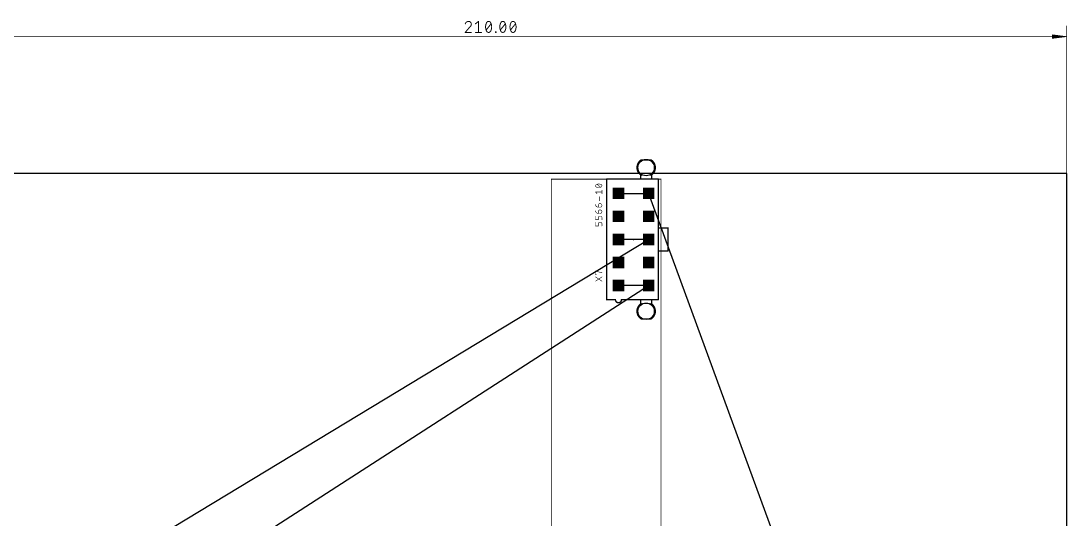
# Model space of a CAD drawing. Extents: x -93 to 210, y -228 to 208.
# Drawn here: x 19.3 to 210.1, y 117 to 207.9 of the extents above; entities that cross this region are included whole.
import ezdxf

# ---------------------------------------------------------------- set-up
doc = ezdxf.new("R2010")
doc.units = 0
for name, color, linetype in [('1', 12, 'CONTINUOUS'), ('121', 253, 'CONTINUOUS'), ('17', 110, 'CONTINUOUS'), ('19', 53, 'CONTINUOUS'), ('20', 31, 'CONTINUOUS'), ('21', 253, 'CONTINUOUS'), ('23', 53, 'CONTINUOUS'), ('25', 253, 'CONTINUOUS'), ('27', 253, 'CONTINUOUS')]:
    doc.layers.add(name, color=color, linetype=linetype)

# ---------------------------------------------------------------- blocks, each defined once
blk = doc.blocks.new('SQUAREP')
blk.add_solid([(-0.5, -0.5), (0.5, -0.5), (-0.5, 0.5), (0.5, 0.5)])

msp = doc.modelspace()

# ---------------------------------------------------------------- linework, layer by layer
at = {"layer": '1'}
for points, const_width in [([(100.9178, 207.7716, 0.3252), (100.3046, 207.3257)], 0.1778), ([(100.2623, 207.3394, 1), (100.3469, 207.312)], 0.0889), ([(100.9178, 207.8161, 1), (100.9178, 207.7271)], 0.0889), ([(101.4194, 207.27, 0.4142), (100.9178, 207.7716)], 0.1778), ([(100.9178, 207.7272, 1), (100.9178, 207.816)], 0.0889), ([(101.2215, 206.912, 1), (101.2828, 206.8476)], 0.0889), ([(101.2522, 206.8798, 0.2053), (101.4194, 207.27)], 0.1778), ([(101.2861, 206.851, 1), (101.2183, 206.9086)], 0.0889), ([(101.4639, 207.2699, 1), (101.375, 207.27)], 0.0889), ([(101.375, 207.27, 1), (101.4639, 207.27)], 0.0889), ([(102.1307, 207.3604, 1), (102.1862, 207.291)], 0.0889), ([(102.7603, 207.7716, 1), (102.6714, 207.7716)], 0.0889), ([(102.7436, 207.7369, 1), (102.6881, 207.8063)], 0.0889), ([(104.0567, 206.7683, 1), (103.9678, 206.7683)], 0.0889), ([(103.9678, 206.7683, 1), (104.0567, 206.7683)], 0.0889), ([(104.1795, 207.4929, 0.1139), (104.0123, 206.7683)], 0.1778), ([(104.0123, 206.7683, 0.1139), (104.1795, 206.0437)], 0.1778), ([(104.0891, 206.2387, 1), (104.1585, 206.1831)], 0.0889), ([(104.5697, 207.7716, 0.3205), (104.1795, 207.4929)], 0.1778), ([(104.1795, 206.0437, 0.3205), (104.5697, 205.765)], 0.1778), ([(104.1375, 207.5073, 1), (104.2216, 207.4785)], 0.0889), ([(104.2216, 206.0581, 1), (104.1375, 206.0293)], 0.0889), ([(104.2195, 207.4734, 1), (104.1396, 207.5124)], 0.0889), ([(104.1396, 206.0242, 1), (104.2195, 206.0632)], 0.0889), ([(104.9599, 207.4929, 0.3205), (104.5697, 207.7716)], 0.1778), ([(104.5697, 205.765, 0.3205), (104.9599, 206.0437)], 0.1778), ([(104.5697, 207.816, 1), (104.5697, 207.7272)], 0.0889), ([(104.5697, 207.7272, 1), (104.5697, 207.816)], 0.0889), ([(104.9998, 207.5124, 1), (104.9199, 207.4734)], 0.0889), ([(104.9199, 206.0632, 1), (104.9998, 206.0242)], 0.0889), ([(105.1271, 206.7683, 0.1139), (104.9599, 207.4929)], 0.1778), ([(104.9599, 206.0437, 0.1139), (105.1271, 206.7683)], 0.1778), ([(104.9178, 207.4785, 1), (105.0019, 207.5073)], 0.0889), ([(105.0019, 206.0293, 1), (104.9178, 206.0581)], 0.0889), ([(105.0503, 207.2979, 1), (104.9809, 207.3535)], 0.0889), ([(105.1715, 206.7683, 1), (105.0826, 206.7683)], 0.0889), ([(105.0826, 206.7683, 1), (105.1715, 206.7683)], 0.0889), ([(106.6521, 206.7683, 1), (106.5632, 206.7683)], 0.0889), ([(106.5632, 206.7683, 1), (106.6521, 206.7683)], 0.0889), ([(106.7749, 207.4929, 0.1139), (106.6077, 206.7683)], 0.1778), ([(106.6077, 206.7683, 0.1139), (106.7749, 206.0437)], 0.1778), ([(106.6844, 206.2387, 1), (106.7538, 206.1831)], 0.0889), ([(107.165, 207.7716, 0.3205), (106.7749, 207.4929)], 0.1778), ([(106.7328, 207.5073, 1), (106.8169, 207.4785)], 0.0889), ([(106.7749, 206.0437, 0.3205), (107.165, 205.765)], 0.1778), ([(106.8169, 206.0581, 1), (106.7328, 206.0293)], 0.0889), ([(106.8148, 207.4734, 1), (106.7349, 207.5124)], 0.0889), ([(106.7349, 206.0242, 1), (106.8148, 206.0632)], 0.0889), ([(107.5552, 207.4929, 0.3205), (107.165, 207.7716)], 0.1778), ([(107.165, 205.765, 0.3205), (107.5552, 206.0437)], 0.1778), ([(107.165, 207.816, 1), (107.165, 207.7272)], 0.0889), ([(107.165, 207.7272, 1), (107.165, 207.816)], 0.0889), ([(107.7224, 206.7683, 0.1139), (107.5552, 207.4929)], 0.1778), ([(107.5952, 207.5124, 1), (107.5153, 207.4734)], 0.0889), ([(107.5552, 206.0437, 0.1139), (107.7224, 206.7683)], 0.1778), ([(107.5153, 206.0632, 1), (107.5952, 206.0242)], 0.0889), ([(107.5132, 207.4785, 1), (107.5973, 207.5073)], 0.0889), ([(107.5973, 206.0293, 1), (107.5132, 206.0581)], 0.0889), ([(107.6457, 207.2979, 1), (107.5762, 207.3535)], 0.0889), ([(107.7669, 206.7683, 1), (107.678, 206.7683)], 0.0889), ([(107.678, 206.7683, 1), (107.7669, 206.7683)], 0.0889), ([(108.6287, 207.4929, 0.1139), (108.4615, 206.7683)], 0.1778), ([(108.4615, 206.7683, 0.1139), (108.6287, 206.0437)], 0.1778), ([(108.5059, 206.7683, 1), (108.417, 206.7683)], 0.0889), ([(108.417, 206.7683, 1), (108.5059, 206.7683)], 0.0889), ([(108.5383, 206.2387, 1), (108.6077, 206.1831)], 0.0889), ([(109.0189, 207.7716, 0.3205), (108.6287, 207.4929)], 0.1778), ([(108.6287, 206.0437, 0.3205), (109.0189, 205.765)], 0.1778), ([(108.5867, 207.5073, 1), (108.6707, 207.4785)], 0.0889), ([(108.6708, 206.0581, 1), (108.5867, 206.0293)], 0.0889), ([(108.6687, 207.4734, 1), (108.5887, 207.5124)], 0.0889), ([(108.5887, 206.0242, 1), (108.6687, 206.0632)], 0.0889), ([(109.409, 207.4929, 0.3205), (109.0189, 207.7716)], 0.1778), ([(109.0189, 205.765, 0.3205), (109.409, 206.0437)], 0.1778), ([(109.0189, 207.816, 1), (109.0189, 207.7272)], 0.0889), ([(109.0189, 207.7272, 1), (109.0189, 207.816)], 0.0889), ([(109.5763, 206.7683, 0.1139), (109.409, 207.4929)], 0.1778), ([(109.449, 207.5124, 1), (109.3691, 207.4734)], 0.0889), ([(109.409, 206.0437, 0.1139), (109.5763, 206.7683)], 0.1778), ([(109.3691, 206.0632, 1), (109.449, 206.0242)], 0.0889), ([(109.367, 207.4785, 1), (109.4511, 207.5073)], 0.0889), ([(109.4511, 206.0293, 1), (109.367, 206.0581)], 0.0889), ([(109.4995, 207.2979, 1), (109.4301, 207.3535)], 0.0889), ([(109.6207, 206.7683, 1), (109.5318, 206.7683)], 0.0889), ([(109.5318, 206.7683, 1), (109.6207, 206.7683)], 0.0889), ([(210.0325, 206.95, 1), (209.9675, 206.95)], 0.065), ([(100.3046, 205.8095, 1), (100.3046, 205.7206)], 0.0889), ([(100.2708, 205.7938, 1), (100.3385, 205.7362)], 0.0889), ([(101.4194, 205.7206, 1), (101.4194, 205.8095)], 0.0889), ([(102.1585, 205.8095, 1), (102.1585, 205.7206)], 0.0889), ([(102.6714, 205.765, 1), (102.7603, 205.765)], 0.0889), ([(103.2732, 205.7206, 1), (103.2732, 205.8095)], 0.0889), ([(104.5697, 205.8094, 1), (104.5697, 205.7206)], 0.0889), ([(104.5697, 205.7206, 1), (104.5697, 205.8094)], 0.0889), ([(105.8116, 205.9209, 1), (105.8116, 205.832)], 0.0889), ([(105.8116, 205.8095, 1), (105.8116, 205.7206)], 0.0889), ([(105.8561, 205.8765, 1), (105.7672, 205.8765)], 0.0889), ([(105.7672, 205.765, 1), (105.8561, 205.765)], 0.0889), ([(105.9676, 205.8765, 1), (105.8787, 205.8765)], 0.0889), ([(105.8787, 205.765, 1), (105.9676, 205.765)], 0.0889), ([(105.9231, 205.832, 1), (105.9231, 205.9209)], 0.0889), ([(105.9231, 205.7206, 1), (105.9231, 205.8095)], 0.0889), ([(107.165, 205.8094, 1), (107.165, 205.7206)], 0.0889), ([(107.165, 205.7206, 1), (107.165, 205.8094)], 0.0889), ([(109.0189, 205.8094, 1), (109.0189, 205.7206)], 0.0889), ([(109.0189, 205.7206, 1), (109.0189, 205.8094)], 0.0889), ([(207.4041, 205.3515, 1), (207.3959, 205.287)], 0.065), ([(207.4325, 205.3192, 1), (207.3675, 205.3192)], 0.065), ([(207.4033, 205.2923, 1), (207.3967, 205.2277)], 0.065), ([(207.4017, 205.1625, 1), (207.3983, 205.0975)], 0.065), ([(207.3983, 204.9025, 1), (207.4017, 204.8375)], 0.065), ([(207.3967, 204.7723, 1), (207.4033, 204.7077)], 0.065), ([(207.3959, 204.713, 1), (207.4041, 204.6485)], 0.065), ([(207.3675, 204.6808, 1), (207.4325, 204.6808)], 0.065), ([(209.9391, 204.9678, 1), (209.9309, 205.0322)], 0.065), ([(209.9309, 204.9678, 1), (209.9391, 205.0322)], 0.065), ([(209.9383, 204.9677, 1), (209.9317, 205.0323)], 0.065), ([(209.9317, 204.9677, 1), (209.9383, 205.0323)], 0.065), ([(209.9333, 204.9675, 1), (209.9367, 205.0325)], 0.065), ([(209.9367, 204.9675, 1), (209.9333, 205.0325)], 0.065), ([(209.935, 204.9675, 1), (209.935, 205.0325)], 0.065), ([(209.9675, 180, 1), (210.0325, 180)], 0.065)]:
    msp.add_lwpolyline(points, format="xyb", dxfattribs=dict(at, const_width=const_width))
for points, const_width in [([(101.2522, 206.8798), (100.3046, 205.765)], 0.1778), ([(102.1585, 207.3257), (102.7159, 207.7716)], 0.1778), ([(102.7159, 207.7716), (102.7159, 205.765)], 0.1778), ([(104.1238, 206.2109), (105.0156, 207.3257)], 0.1778), ([(106.7191, 206.2109), (107.611, 207.3257)], 0.1778), ([(108.573, 206.2109), (109.4648, 207.3257)], 0.1778), ([(210, 180), (210, 206.95)], 0.13), ([(209.935, 205), (0.065, 205)], 0.13), ([(100.3046, 205.765), (101.4194, 205.765)], 0.1778), ([(102.1585, 205.765), (103.2732, 205.765)], 0.1778), ([(105.8116, 205.765), (105.8116, 205.8765)], 0.1778), ([(105.8116, 205.8765), (105.9231, 205.8765)], 0.1778), ([(105.9231, 205.765), (105.8116, 205.765)], 0.1778), ([(105.9231, 205.8765), (105.9231, 205.765)], 0.1778), ([(209.935, 205), (207.4, 205.3192)], 0.13), ([(207.4, 205.3192), (207.4, 204.6808)], 0.13), ([(209.935, 205), (207.4, 205.26)], 0.13), ([(209.935, 205), (207.4, 205.13)], 0.13), ([(207.4, 204.6808), (209.935, 205)], 0.13), ([(207.4, 204.87), (209.935, 205)], 0.13), ([(207.4, 204.74), (209.935, 205)], 0.13)]:
    msp.add_lwpolyline(points, dxfattribs=dict(at, const_width=const_width))
at = {"layer": '121', "const_width": 0.1524}
for points in [[(116, 179), (136, 179)], [(116, 2), (116, 179)], [(136, 179), (136, 2)]]:
    msp.add_lwpolyline(points, dxfattribs=at)
at = {"layer": '121', "const_width": 0.0762}
for points in [[(116, 179.0381, 1), (116, 178.9619)], [(116.0381, 179, 1), (115.9619, 179)], [(136.0381, 179, 1), (135.9619, 179)], [(136, 178.9619, 1), (136, 179.0381)]]:
    msp.add_lwpolyline(points, format="xyb", dxfattribs=at)
at = {"layer": '19'}
for p, q in [((128.25, 176.4), (133.75, 176.4)), ((133.75, 176.4), (191.25, 19.2)), ((28.25, 104.2), (133.75, 168)), ((133.75, 168), (128.25, 168)), ((28.25, 91.6), (133.75, 159.6)), ((133.75, 159.6), (128.25, 159.6))]:
    msp.add_line(p, q, dxfattribs=at)
at = {"layer": '20'}
for p, q in [((210, 180), (0, 180)), ((210, 0), (210, 180))]:
    msp.add_line(p, q, dxfattribs=at)
for centre in [(133.29, 181.1), (133.29, 154.9)]:
    msp.add_circle(centre, 1.5, dxfattribs=at)
at = {"layer": '21'}
for points, const_width in [([(132.4, 182.5, 0.546), (132.4, 179.7)], 0.254), ([(132.4, 182.5635, 1), (132.4, 182.4365)], 0.127), ([(132.4343, 182.4466, 1), (132.3657, 182.5534)], 0.127), ([(134.2, 179.7, 0.546), (134.2, 182.5)], 0.254), ([(134.2343, 182.5534, 1), (134.1657, 182.4466)], 0.127), ([(134.2, 182.4365, 1), (134.2, 182.5635)], 0.127), ([(132.3635, 179.8, 1), (132.2365, 179.8)], 0.127), ([(132.3657, 179.6466, 1), (132.4343, 179.7534)], 0.127), ([(134.1657, 179.7534, 1), (134.2343, 179.6466)], 0.127), ([(134.3635, 179.8, 1), (134.2365, 179.8)], 0.127), ([(126.1635, 179, 1), (126.0365, 179)], 0.127), ([(126.1, 179.0635, 1), (126.1, 178.9365)], 0.127), ([(132.2365, 179.1, 1), (132.3635, 179.1)], 0.127), ([(134.2365, 179.1, 1), (134.3635, 179.1)], 0.127), ([(135.5635, 179, 1), (135.4365, 179)], 0.127), ([(135.5, 178.9365, 1), (135.5, 179.0635)], 0.127), ([(126.1, 157.0635, 1), (126.1, 156.9365)], 0.127), ([(126.0365, 157, 1), (126.1635, 157)], 0.127), ([(127.7, 157, 1), (128.8, 157)], 0.254), ([(127.7635, 157, 1), (127.6365, 157)], 0.127), ([(127.7, 156.9365, 1), (127.7, 157.0635)], 0.127), ([(128.8, 157.0635, 1), (128.8, 156.9365)], 0.127), ([(128.8635, 157, 1), (128.7365, 157)], 0.127), ([(132.3635, 156.9, 1), (132.2365, 156.9)], 0.127), ([(134.3635, 156.9, 1), (134.2365, 156.9)], 0.127), ([(135.4365, 157, 1), (135.5635, 157)], 0.127), ([(135.5, 156.9365, 1), (135.5, 157.0635)], 0.127), ([(132.4, 156.3, 0.546), (132.4, 153.5)], 0.254), ([(132.2365, 156.2, 1), (132.3635, 156.2)], 0.127), ([(132.4343, 156.2466, 1), (132.3657, 156.3534)], 0.127), ([(134.2, 153.5, 0.546), (134.2, 156.3)], 0.254), ([(134.2343, 156.3534, 1), (134.1657, 156.2466)], 0.127), ([(134.2365, 156.2, 1), (134.3635, 156.2)], 0.127), ([(132.4, 153.5635, 1), (132.4, 153.4365)], 0.127), ([(132.3657, 153.4466, 1), (132.4343, 153.5534)], 0.127), ([(134.1657, 153.5534, 1), (134.2343, 153.4466)], 0.127), ([(134.2, 153.4365, 1), (134.2, 153.5635)], 0.127)]:
    msp.add_lwpolyline(points, format="xyb", dxfattribs=dict(at, const_width=const_width))
at = {"layer": '21', "const_width": 0.254}
for points in [[(134.2, 182.5), (132.4, 182.5)], [(132.3, 179.8), (132.3, 179.1)], [(134.3, 179.8), (134.3, 179.1)], [(126.1, 157), (126.1, 179)], [(126.1, 179), (135.5, 179)], [(135.5, 179), (135.5, 157)], [(127.7, 157), (126.1, 157)], [(135.5, 157), (128.8, 157)], [(132.3, 156.2), (132.3, 156.9)], [(134.3, 156.2), (134.3, 156.9)], [(132.4, 153.5), (134.2, 153.5)]]:
    msp.add_lwpolyline(points, dxfattribs=at)
at = {"layer": '23'}
msp.add_point((131, 168), dxfattribs=at)
at = {"layer": '25', "const_width": 0.1016}
for points in [[(124.0658, 161.5851), (124.0658, 162.2342)], [(124.0658, 162.2342), (125.2342, 161.9096)], [(124.1956, 161.5851), (124.0658, 161.5851)], [(125.2342, 160.3772), (124.0658, 161.1561)], [(124.0658, 160.3772), (125.2342, 161.1561)]]:
    msp.add_lwpolyline(points, dxfattribs=at)
at = {"layer": '25', "const_width": 0.0508}
for points in [[(124.0912, 162.2342, 1), (124.0404, 162.2342)], [(124.0726, 162.2587, 1), (124.059, 162.2097)], [(124.0658, 161.6105, 1), (124.0658, 161.5597)], [(124.0404, 161.5851, 1), (124.0912, 161.5851)], [(124.0799, 161.1772, 1), (124.0517, 161.135)], [(124.0517, 160.3983, 1), (124.0799, 160.356)], [(124.1956, 161.5597, 1), (124.1956, 161.6105)], [(125.2483, 161.135, 1), (125.2201, 161.1772)], [(125.2201, 160.356, 1), (125.2483, 160.3983)], [(125.2274, 161.8852, 1), (125.241, 161.9341)]]:
    msp.add_lwpolyline(points, format="xyb", dxfattribs=at)
at = {"layer": '27'}
for points, const_width in [([(124.2281, 178.0118, 0.3205), (124.0658, 177.7846)], 0.1016), ([(124.0658, 177.7846, 0.3205), (124.2281, 177.5575)], 0.1016), ([(124.0912, 177.7846, 1), (124.0404, 177.7846)], 0.0508), ([(124.0404, 177.7846, 1), (124.0912, 177.7846)], 0.0508), ([(124.2169, 178.0347, 1), (124.2392, 177.989)], 0.0508), ([(124.2392, 177.5803, 1), (124.2169, 177.5346)], 0.0508), ([(124.65, 178.1092, 0.1139), (124.2281, 178.0118)], 0.1016), ([(124.2281, 177.5575, 0.1139), (124.65, 177.4601)], 0.1016), ([(124.2363, 177.9878, 1), (124.2198, 178.0359)], 0.0508), ([(124.2198, 177.5334, 1), (124.2363, 177.5815)], 0.0508), ([(124.3413, 178.0641, 1), (124.3096, 178.0245)], 0.0508), ([(125.0719, 178.0118, 0.1139), (124.65, 178.1092)], 0.1016), ([(124.65, 178.1346, 1), (124.65, 178.0838)], 0.0508), ([(124.65, 177.4601, 0.1139), (125.0719, 177.5575)], 0.1016), ([(124.65, 177.4855, 1), (124.65, 177.4347)], 0.0508), ([(124.65, 178.0838, 1), (124.65, 178.1346)], 0.0508), ([(124.65, 177.4347, 1), (124.65, 177.4855)], 0.0508), ([(124.9587, 177.5052, 1), (124.9904, 177.5448)], 0.0508), ([(125.0802, 178.0359, 1), (125.0637, 177.9878)], 0.0508), ([(125.2342, 177.7846, 0.3205), (125.0719, 178.0118)], 0.1016), ([(125.0719, 177.5575, 0.3205), (125.2342, 177.7846)], 0.1016), ([(125.0637, 177.5815, 1), (125.0802, 177.5334)], 0.0508), ([(125.0608, 177.989, 1), (125.0831, 178.0347)], 0.0508), ([(125.0831, 177.5346, 1), (125.0608, 177.5803)], 0.0508), ([(125.2596, 177.7846, 1), (125.2088, 177.7846)], 0.0508), ([(125.2088, 177.7846, 1), (125.2596, 177.7846)], 0.0508), ([(124.0856, 176.6575, 1), (124.046, 176.6258)], 0.0508), ([(124.0658, 176.667, 1), (124.0658, 176.6162)], 0.0508), ([(124.3056, 176.3012, 1), (124.3453, 176.333)], 0.0508), ([(124.8052, 175.8119, 1), (124.7544, 175.8119)], 0.0508), ([(125.2596, 176.9662, 1), (125.2088, 176.9662)], 0.0508), ([(125.2088, 176.3171, 1), (125.2596, 176.3171)], 0.0508), ([(125.2342, 176.6162, 1), (125.2342, 176.667)], 0.0508), ([(124.0658, 174.398, 0.4142), (124.5851, 173.8787)], 0.1016), ([(124.0912, 174.398, 1), (124.0404, 174.398)], 0.0508), ([(124.8447, 174.5278, 0.4142), (124.5851, 174.2682)], 0.1016), ([(124.6105, 174.2682, 1), (124.5597, 174.2682)], 0.0508), ([(124.5597, 174.2682, 1), (124.6105, 174.2682)], 0.0508), ([(124.5851, 173.9041, 1), (124.5851, 173.8533)], 0.0508), ([(124.5597, 173.8787, 1), (124.6105, 173.8787)], 0.0508), ([(124.5851, 173.8533, 1), (124.5851, 173.9041)], 0.0508), ([(124.7544, 175.033, 1), (124.8052, 175.033)], 0.0508), ([(124.8447, 174.5532, 1), (124.8447, 174.5024)], 0.0508), ([(124.8447, 174.5024, 1), (124.8447, 174.5532)], 0.0508), ([(124.9096, 173.8787, 1), (124.9096, 174.5278)], 0.1016), ([(124.9096, 174.5532, 1), (124.9096, 174.5024)], 0.0508), ([(124.9096, 173.9041, 1), (124.9096, 173.8533)], 0.0508), ([(124.9096, 174.5024, 1), (124.9096, 174.5532)], 0.0508), ([(124.9096, 173.8533, 1), (124.9096, 173.9041)], 0.0508), ([(124.0658, 173.255, 0.4142), (124.5851, 172.7357)], 0.1016), ([(124.0912, 173.255, 1), (124.0404, 173.255)], 0.0508), ([(124.0912, 172.2418, 1), (124.0404, 172.2418)], 0.0508), ([(124.8447, 173.3848, 0.4142), (124.5851, 173.1252)], 0.1016), ([(124.6105, 173.1252, 1), (124.5597, 173.1252)], 0.0508), ([(124.5597, 173.1252, 1), (124.6105, 173.1252)], 0.0508), ([(124.5851, 172.7611, 1), (124.5851, 172.7103)], 0.0508), ([(124.5597, 172.7357, 1), (124.6105, 172.7357)], 0.0508), ([(124.8447, 172.2418, 0.4142), (124.5851, 171.9822)], 0.1016), ([(124.6105, 171.9822, 1), (124.5597, 171.9822)], 0.0508), ([(124.5597, 171.9822, 1), (124.6105, 171.9822)], 0.0508), ([(124.5851, 172.7103, 1), (124.5851, 172.7611)], 0.0508), ([(124.8447, 173.4102, 1), (124.8447, 173.3594)], 0.0508), ([(124.8447, 172.2672, 1), (124.8447, 172.2164)], 0.0508), ([(124.8447, 173.3594, 1), (124.8447, 173.4102)], 0.0508), ([(124.8447, 172.2164, 1), (124.8447, 172.2672)], 0.0508), ([(124.9096, 172.7357, 1), (124.9096, 173.3848)], 0.1016), ([(124.9096, 173.4102, 1), (124.9096, 173.3594)], 0.0508), ([(124.9096, 172.7611, 1), (124.9096, 172.7103)], 0.0508), ([(124.9096, 173.3594, 1), (124.9096, 173.4102)], 0.0508), ([(124.9096, 172.7103, 1), (124.9096, 172.7611)], 0.0508), ([(125.2342, 171.9822, 0.4142), (124.9746, 172.2418)], 0.1016), ([(124.9746, 172.2672, 1), (124.9746, 172.2164)], 0.0508), ([(124.9746, 172.2164, 1), (124.9746, 172.2672)], 0.0508), ([(125.2596, 171.9822, 1), (125.2088, 171.9822)], 0.0508), ([(125.2088, 171.9822, 1), (125.2596, 171.9822)], 0.0508), ([(124.0658, 171.6181, 1), (124.0658, 171.5673)], 0.0508), ([(124.0404, 171.5927, 1), (124.0912, 171.5927)], 0.0508), ([(124.0912, 171.0988, 1), (124.0404, 171.0988)], 0.0508), ([(124.0658, 170.4751, 1), (124.0658, 170.4243)], 0.0508), ([(124.0404, 170.4497, 1), (124.0912, 170.4497)], 0.0508), ([(124.5597, 171.5927, 1), (124.6105, 171.5927)], 0.0508), ([(124.8447, 171.0988, 0.4142), (124.5851, 170.8392)], 0.1016), ([(124.6105, 170.8392, 1), (124.5597, 170.8392)], 0.0508), ([(124.5597, 170.8392, 1), (124.6105, 170.8392)], 0.0508), ([(124.5597, 170.4497, 1), (124.6105, 170.4497)], 0.0508), ([(124.5851, 171.5673, 1), (124.5851, 171.6181)], 0.0508), ([(124.5851, 170.4243, 1), (124.5851, 170.4751)], 0.0508), ([(124.8447, 171.1242, 1), (124.8447, 171.0734)], 0.0508), ([(124.8447, 171.0734, 1), (124.8447, 171.1242)], 0.0508), ([(125.2342, 170.8392, 0.4142), (124.9746, 171.0988)], 0.1016), ([(124.9746, 171.1242, 1), (124.9746, 171.0734)], 0.0508), ([(124.9746, 171.0734, 1), (124.9746, 171.1242)], 0.0508), ([(125.2088, 171.5927, 1), (125.2596, 171.5927)], 0.0508), ([(125.2596, 170.8392, 1), (125.2088, 170.8392)], 0.0508), ([(125.2088, 170.8392, 1), (125.2596, 170.8392)], 0.0508), ([(125.2088, 170.4497, 1), (125.2596, 170.4497)], 0.0508), ([(135.6, 170.1635, 1), (135.6, 170.0365)], 0.127), ([(137.3635, 170.1, 1), (137.2365, 170.1)], 0.127), ([(137.3, 170.0365, 1), (137.3, 170.1635)], 0.127), ([(135.6, 165.9635, 1), (135.6, 165.8365)], 0.127), ([(137.3, 165.8365, 1), (137.3, 165.9635)], 0.127), ([(137.2365, 165.9, 1), (137.3635, 165.9)], 0.127)]:
    msp.add_lwpolyline(points, format="xyb", dxfattribs=dict(at, const_width=const_width))
for points, const_width in [([(124.9746, 177.525), (124.3254, 178.0443)], 0.1016), ([(124.3254, 176.3171), (124.0658, 176.6416)], 0.1016), ([(124.0658, 176.6416), (125.2342, 176.6416)], 0.1016), ([(124.7798, 175.033), (124.7798, 175.8119)], 0.1016), ([(125.2342, 176.3171), (125.2342, 176.9662)], 0.1016), ([(124.5851, 173.8787), (124.5851, 174.2682)], 0.1016), ([(124.9096, 173.8787), (124.5851, 173.8787)], 0.1016), ([(124.8447, 174.5278), (124.9096, 174.5278)], 0.1016), ([(124.0658, 171.5927), (124.0658, 172.2418)], 0.1016), ([(124.5851, 172.7357), (124.5851, 173.1252)], 0.1016), ([(124.9096, 172.7357), (124.5851, 172.7357)], 0.1016), ([(124.5851, 171.9822), (124.5851, 171.5927)], 0.1016), ([(124.8447, 173.3848), (124.9096, 173.3848)], 0.1016), ([(124.9746, 172.2418), (124.8447, 172.2418)], 0.1016), ([(125.2342, 171.5927), (125.2342, 171.9822)], 0.1016), ([(124.5851, 171.5927), (124.0658, 171.5927)], 0.1016), ([(124.0658, 170.4497), (124.0658, 171.0988)], 0.1016), ([(124.5851, 170.4497), (124.0658, 170.4497)], 0.1016), ([(124.5851, 170.8392), (124.5851, 170.4497)], 0.1016), ([(124.9746, 171.0988), (124.8447, 171.0988)], 0.1016), ([(125.2342, 170.4497), (125.2342, 170.8392)], 0.1016), ([(137.3, 170.1), (135.6, 170.1)], 0.254), ([(137.3, 170.1), (137.3, 165.9)], 0.254), ([(137.3, 165.9), (135.6, 165.9)], 0.254)]:
    msp.add_lwpolyline(points, dxfattribs=dict(at, const_width=const_width))

# ---------------------------------------------------------------- block references
at = {"layer": '17', "xscale": 2.1, "yscale": 2.1, "rotation": 270}
for p in [(128.25, 176.4), (128.25, 176.4), (133.75, 176.4), (133.75, 176.4), (128.25, 172.2), (128.25, 172.2), (133.75, 172.2), (133.75, 172.2), (128.25, 168), (128.25, 168), (133.75, 168), (133.75, 168), (128.25, 163.8), (128.25, 163.8), (133.75, 163.8), (133.75, 163.8), (128.25, 159.6), (128.25, 159.6), (133.75, 159.6), (133.75, 159.6)]:
    msp.add_blockref('SQUAREP', p, dxfattribs=at)

doc.saveas('drawing.dxf')
